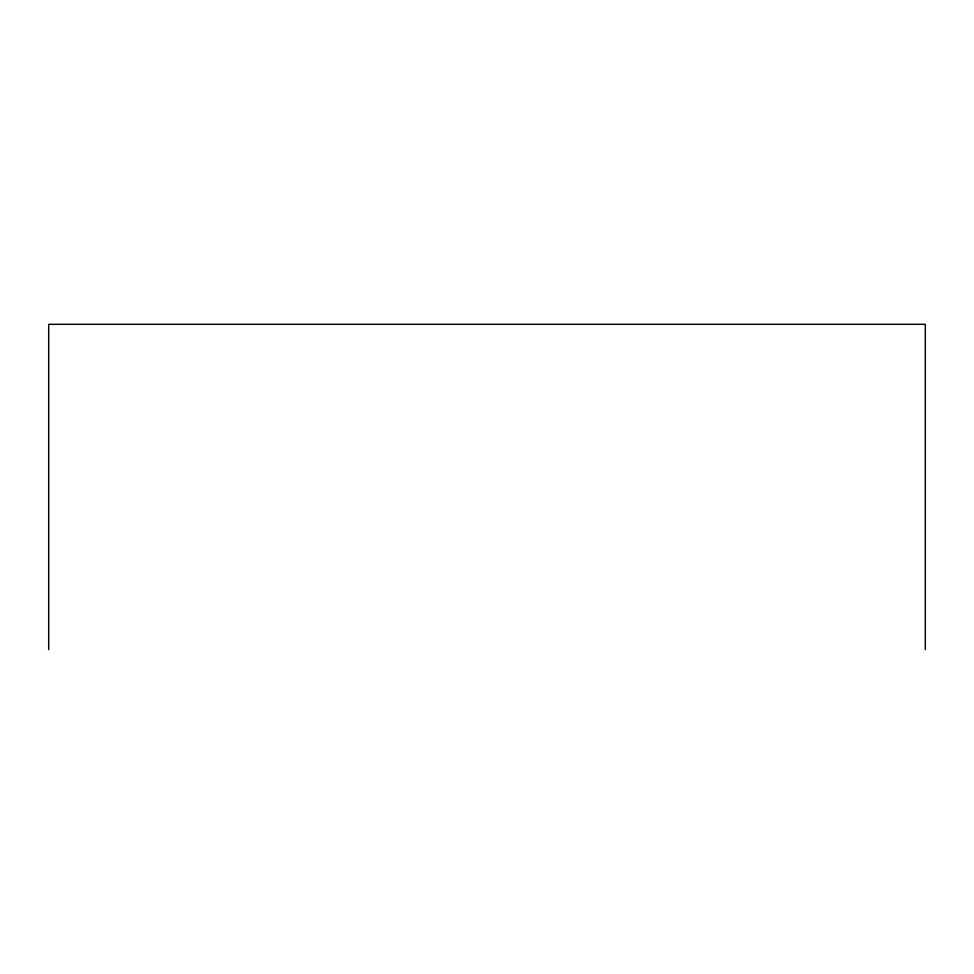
<?xml version="1.0" encoding="UTF-8"?>
<svg xmlns="http://www.w3.org/2000/svg" width="974" height="974" viewBox="0 0 974 974"><rect width="100%" height="100%" fill="white"/><g stroke="black" fill="none" stroke-linecap="round" stroke-linejoin="round"><path stroke-width="1.46" d="M925.3 649.695L925.3 324.305L48.7 324.305L48.7 649.695"/></g></svg>
